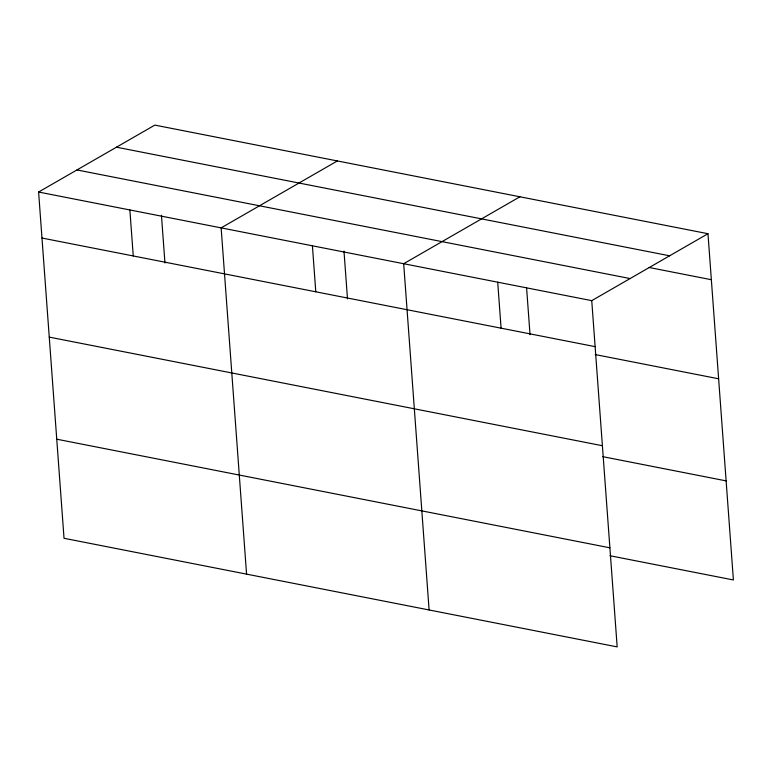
<?xml version="1.0" encoding="UTF-8"?>
<svg xmlns="http://www.w3.org/2000/svg" width="772" height="772" viewBox="0 0 772 772"><rect width="100%" height="100%" fill="white"/><g stroke="black" fill="none" stroke-linecap="round" stroke-linejoin="round"><path stroke-width="1.16" d="M707.972 233.713L591.748 300.646L617.175 646.897L64.028 538.287L38.6 192.035L154.825 125.103L707.972 233.713L733.4 579.965L609.976 555.734M337.364 160.943L221.139 227.875L246.567 574.127M519.903 196.792L403.679 263.715L429.107 609.967M116.475 147.191L669.623 255.802M649.049 267.479L711.35 279.715M76.959 169.946L630.106 278.557M38.6 192.035L591.748 300.646M41.977 238.037L595.125 346.647M595.202 354.56L718.626 378.791M49.254 337.113L602.401 445.724M602.7 456.648L726.124 480.879M56.752 439.2L609.899 547.811M526.61 288.149L530.036 334.71M497.708 282.185L501.086 328.177M343.984 251.112L347.497 298.861M312.409 245.795L315.787 291.797M161.445 215.272L164.957 263.02M129.87 209.955L133.247 255.957"/></g></svg>
